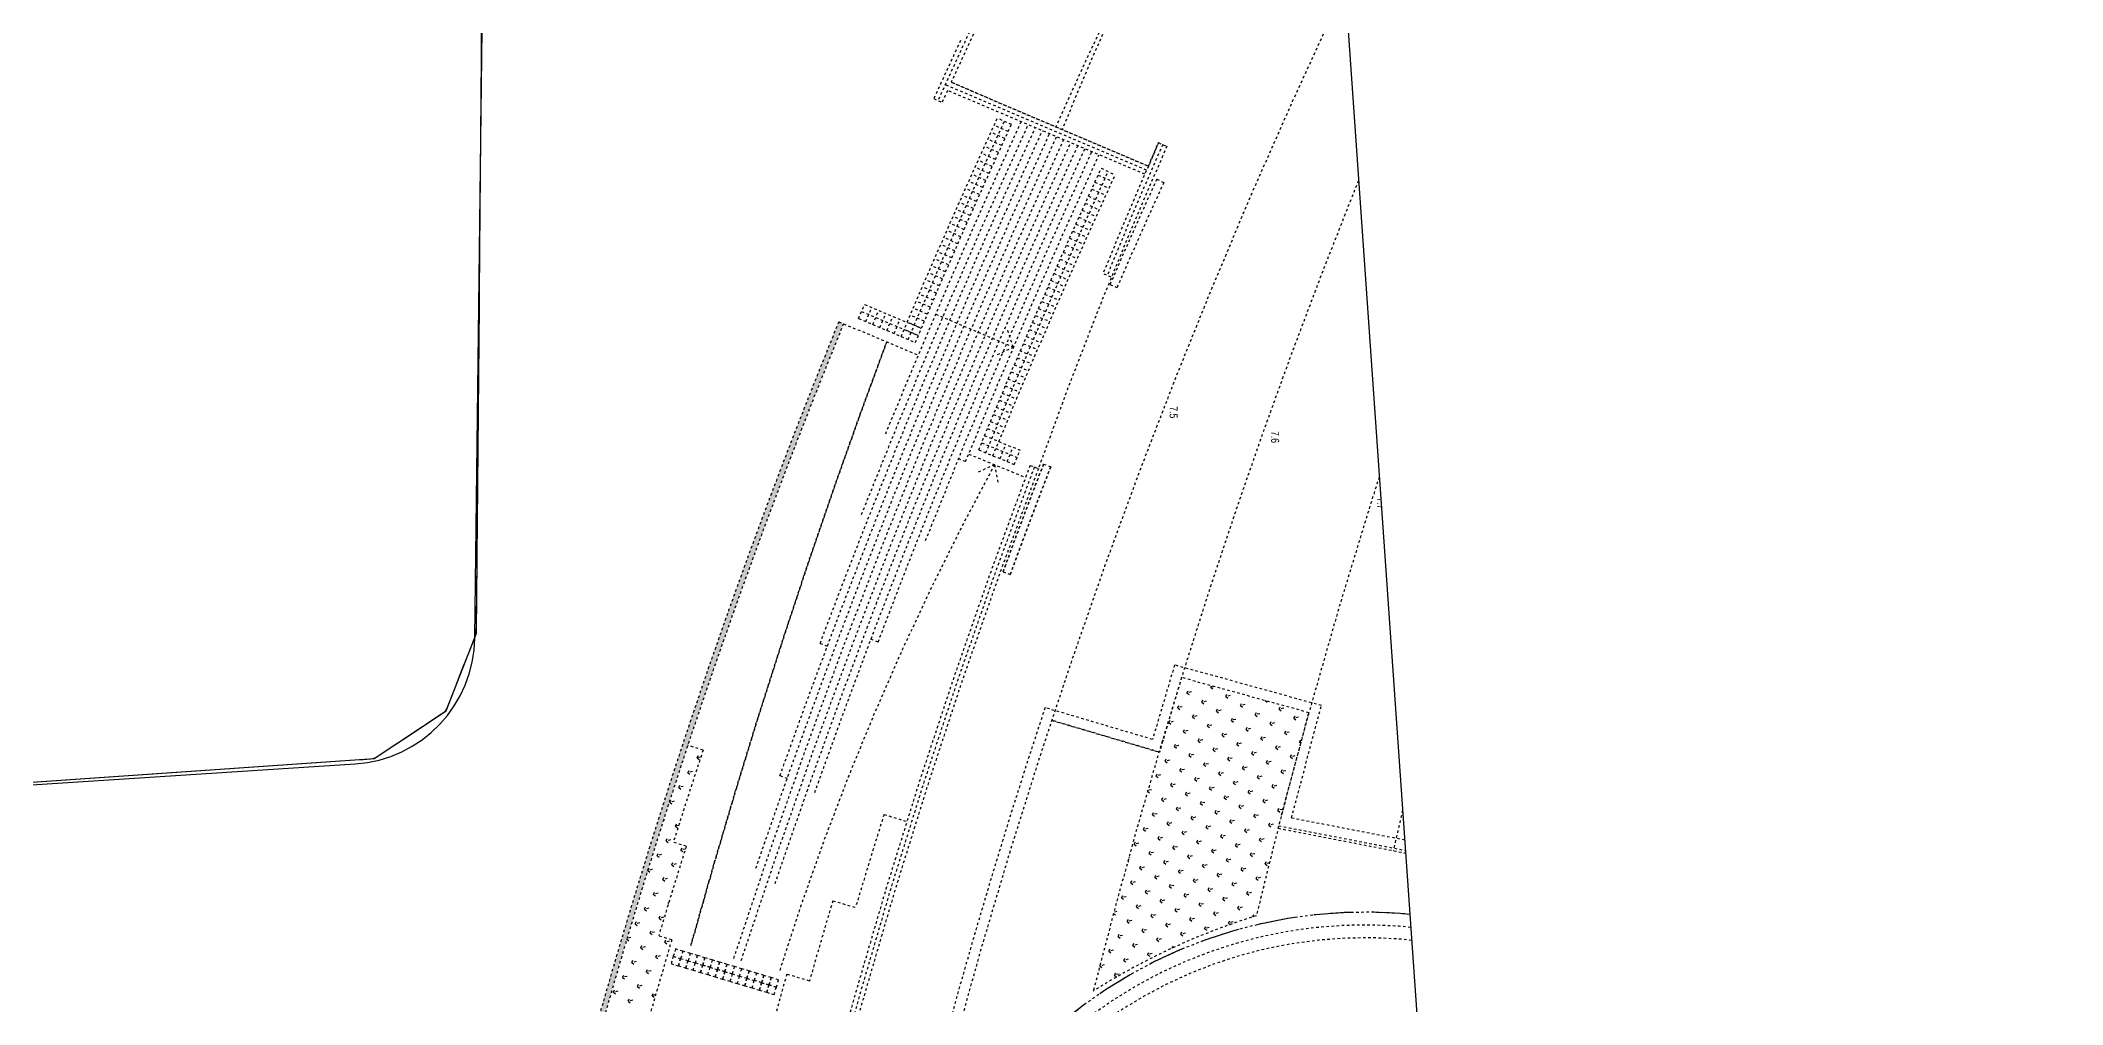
# Model space of a CAD drawing. Header units: millimetres. Extents: x 50357 to 985146, y 723188 to 1803594.
# Drawn here: x 830245.9 to 830324.9, y 818211.7 to 818249.4 of the extents above; entities that cross this region are included whole.
import ezdxf
from ezdxf.xclip import XClip

# ---------------------------------------------------------------- set-up
doc = ezdxf.new("R2010")
doc.units = ezdxf.units.MM
doc.header["$LTSCALE"] = 3
doc.header["$MEASUREMENT"] = 0
doc.linetypes.add('x-baseplan$0$DGN Style 2', pattern=[1.94727e-06, 0, -1.94727e-06])
doc.linetypes.add('x-baseplan$0$HIDDEN', pattern=[0.375, 0.25, -0.125])
doc.layers.get('Defpoints').update_dxf_attribs({"color": 32})
doc.layers.add('00_Xref', color=7, linetype='Continuous')
doc.layers.add('x-baseplan$0$AR-SITE-TXT_AR_BS_', color=1, linetype='Continuous')
doc.layers.add('x-baseplan$0$AR-ROAD_AR_BS_MI_', color=7, linetype='Continuous', true_color=0x6d6d6d)
doc.layers.add('x-baseplan$0$AR-SITEROAD_AR_BS_', color=7, linetype='Continuous', true_color=0x6d6d6d)
doc.styles.add('x-baseplan$0$Style-ENGINEERING', font='ENGINEERING.shx')

# ---------------------------------------------------------------- blocks, each defined once
blk = doc.blocks.new('x-baseplan')
at = {"layer": 'x-baseplan$0$AR-SITEROAD_AR_BS_', "linetype": 'x-baseplan$0$DGN Style 2'}
blk.add_hatch(color=253, dxfattribs=at).paths.add_polyline_path([(834902.116, 818238.348), (834901.932, 818238.425, 0.037387), (834890.05, 818201.727), (834890.245, 818201.68, -0.037385)])
at = {"layer": 'x-baseplan$0$AR-ROAD_AR_BS_MI_', "flags": 128}
blk.add_lwpolyline([(834813.071, 818216.608), (834883.041, 818221.15, 0.392146), (834887.721, 818226.08), (834889.926, 818409.78, -0.011464), (834891.545, 818456.37), (834895.424, 818523.36, 0.016127), (834896.882, 818580.3), (834896.692, 818608.52, 0.315478), (834893.711, 818612.71), (834867.741, 818621.9, 0.032201)], format="xyb", dxfattribs=at)
blk.add_lwpolyline([(834808.392, 818216.247), (834847.869, 818218.869), (834883.789, 818221.356), (834886.597, 818223.228), (834887.786, 818226.256), (834888.665, 818328.071)], dxfattribs=at)
at = {"layer": 'x-baseplan$0$AR-ROAD_AR_BS_MI_', "linetype": 'x-baseplan$0$HIDDEN', "ltscale": 2}
blk.add_lwpolyline([(834948.628, 818196.996), (834949.85, 818193.602, -0.442552), (834937.368, 818170.061, -0.036377), (834920.082, 818166.965, -0.267536), (834908.782, 818171.988, -0.278995), (834905.945, 818205.081, -0.51297), (834935.497, 818209.978, 0.040904), (834944.672, 818202.22, -0.152379)], format="xyb", close=True, dxfattribs=at)
at = {"layer": 'x-baseplan$0$AR-ROAD_AR_BS_MI_'}
blk.add_open_spline([(834888.665, 818328.071), (834888.665, 818328.071), (834888.38, 818295.02), (834888.087, 818261.082), (834887.794, 818227.143), (834887.768, 818226.21), (834887.39, 818225.246), (834886.994, 818224.237), (834886.615, 818223.274), (834886.556, 818223.201), (834885.661, 818222.604), (834884.725, 818221.98), (834883.83, 818221.383), (834883.597, 818221.343), (834873.619, 818220.652), (834860.549, 818219.749), (834847.672, 818218.854), (834832.738, 818217.866), (834820.676, 818217.062), (834808.614, 818216.262), (834808.202, 818216.253), (834798.216, 818216.563), (834787.806, 818216.885), (834777.587, 818217.202), (834777.095, 818217.207), (834775.314, 818216.982), (834773.484, 818216.75), (834771.722, 818216.527), (834771.671, 818216.57), (834771.645, 818217.373), (834771.618, 818218.224), (834771.592, 818219.026), (834771.541, 818219.077), (834771.155, 818219.095), (834770.77, 818219.102), (834770.242, 818219.14), (834766.915, 818218.612), (834763.588, 818218.125), (834759.897, 818217.561), (834759.344, 818217.483), (834757.063, 818217.045), (834755.223, 818216.701), (834753.383, 818216.352), (834752.97, 818216.312), (834747.801, 818215.981), (834742.492, 818215.641), (834737.491, 818215.32), (834737.081, 818215.324), (834727.346, 818215.757), (834717.058, 818216.215), (834707.041, 818216.661), (834706.366, 818216.703), (834702.632, 818217.245), (834698.893, 818217.768), (834694.285, 818218.463), (834693.274, 818218.558), (834689.609, 818219.485), (834686.87, 818220.14), (834684.135, 818220.815), (834684.075, 818220.779), (834683.571, 818218.816), (834683.055, 818216.803), (834682.551, 818214.841), (834682.49, 818214.793), (834674.562, 818214.657), (834653.522, 818214.345), (834632.075, 818214.063), (834618.507, 818213.88), (834618.047, 818213.825), (834618.027, 818213.647), (834618.002, 818213.422), (834617.983, 818213.244), (834617.817, 818213.191), (834613.223, 818213.048), (834605.566, 818212.815), (834598.069, 818212.566), (834593.334, 818212.437), (834591.662, 818212.338), (834586.267, 818212.362), (834582.168, 818212.427), (834578.069, 818212.459), (834577.53, 818212.45), (834575.782, 818212.323), (834573.51, 818212.164), (834571.4, 818211.994), (834569.297, 818211.947), (834567.195, 818211.894), (834565.093, 818211.823), (834563.026, 818211.871), (834561.099, 818211.904), (834559.171, 818211.941), (834558.436, 818211.972), (834556.687, 818212.086), (834554.415, 818212.242), (834552.49, 818212.355), (834550.255, 818212.614), (834548.339, 818212.823), (834546.423, 818213.039), (834546.04, 818213.101), (834544.327, 818213.474), (834542.112, 818213.97), (834540.07, 818214.394), (834537.988, 818214.984), (834536.233, 818215.466), (834534.481, 818215.955), (834534.184, 818216.056), (834531.88, 818217.03), (834529.565, 818217.988), (834526.791, 818219.191), (834526.152, 818219.404), (834524.108, 818220.67), (834522.537, 818221.602), (834520.974, 818222.551), (834520.779, 818222.699), (834518.57, 818224.615), (834516.299, 818226.586), (834514.142, 818228.457), (834514.033, 818228.577), (834512.459, 818230.826), (834510.831, 818233.151), (834509.249, 818235.41), (834509.156, 818235.58), (834507.941, 818238.422), (834506.7, 818241.322), (834505.501, 818244.127), (834505.467, 818244.262), (834505.023, 818248.141), (834504.568, 818252.11), (834504.123, 818256), (834504.123, 818256.155), (834504.547, 818258.998), (834504.99, 818261.967), (834505.424, 818264.87), (834505.472, 818265.078), (834506.065, 818266.745), (834506.737, 818268.636), (834507.383, 818270.446), (834507.715, 818271.283), (834510.808, 818278.816), (834513.922, 818286.342), (834518.059, 818296.292), (834527.719, 818319.825), (834537.437, 818343.334), (834549.605, 818372.978), (834553.978, 818383.502), (834558.355, 818394.025), (834561.147, 818400.862), (834563.364, 818406.319), (834570.454, 818423.487), (834576.15, 818437.214), (834581.853, 818450.939), (834588.294, 818466.578), (834593.902, 818480.205), (834600.857, 818497.086), (834602.215, 818500.337), (834615.375, 818532.025), (834628.728, 818564.165), (834642.079, 818596.307), (834643.969, 818600.826), (834646.951, 818607.735), (834649.987, 818614.77), (834652.672, 818620.994), (834652.773, 818621.187), (834655.258, 818624.795), (834657.826, 818628.523), (834660.348, 818632.184), (834660.457, 818632.369), (834661.199, 818634.176), (834662.013, 818636.156), (834662.8, 818638.072), (834662.826, 818638.265), (834662.722, 818638.314), (834662.612, 818638.352), (834662.485, 818638.469), (834662.384, 818638.563), (834662.265, 818638.651), (834662.23, 818638.816), (834662.166, 818638.938), (834662.169, 818639.21), (834662.236, 818639.352), (834662.282, 818639.57), (834662.607, 818640.197), (834664.306, 818643.537), (834666.001, 818646.804), (834667.621, 818649.982), (834668.743, 818652.084), (834672.427, 818657.406), (834679.254, 818662.863), (834689.317, 818666.078), (834699.261, 818666.012), (834703.972, 818665), (834706.284, 818664.244), (834706.384, 818664.213), (834720.683, 818659.508), (834735.203, 818654.754), (834749.718, 818649.989), (834750.461, 818649.77), (834764.354, 818646.01), (834778.541, 818642.17), (834792.296, 818638.447), (834793.076, 818638.264), (834813.719, 818633.833), (834837.116, 818628.811), (834860.028, 818623.892), (834862.946, 818623.255), (834864.322, 818622.869), (834865.695, 818622.47), (834867.678, 818621.931), (834869.374, 818621.313), (834878.22, 818618.199), (834886.398, 818615.294), (834893.624, 818612.736), (834893.738, 818612.666), (834894.704, 818611.309), (834895.698, 818609.913), (834896.664, 818608.556), (834896.693, 818608.409), (834896.751, 818599.577), (834896.814, 818590.171), (834896.875, 818580.871), (834896.869, 818579.936), (834896.602, 818569.404), (834896.326, 818558.873), (834896.035, 818547.201), (834895.704, 818538.637), (834895.252, 818528.309), (834894.882, 818519.481), (834894.772, 818517.107), (834894.516, 818512.753), (834894.245, 818508.4), (834893.339, 818492.105), (834892.641, 818479.555), (834891.803, 818465.259), (834891.631, 818462.137), (834891.44, 818459.015), (834891.361, 818456.639), (834890.857, 818443.354), (834890.355, 818429.221), (834889.889, 818416.087), (834889.848, 818414.409), (834889.557, 818393.819), (834889.256, 818373.229), (834889.006, 818353.471), (834889.006, 818353.471), (834888.955, 818349.443), (834888.882, 818342.729), (834888.771, 818336.016), (834888.758, 818331.576), (834888.714, 818329.823), (834888.665, 818328.071)], degree=3, knots=[0, 0, 0, 0, 0.033626, 0.067252, 0.069059, 0.069059, 0.069159, 0.071165, 0.071265, 0.071265, 0.071365, 0.073454, 0.073554, 0.073554, 0.073946, 0.093905, 0.100212, 0.100212, 0.124359, 0.12481, 0.12481, 0.125198, 0.145138, 0.146001, 0.146001, 0.14614, 0.149655, 0.149755, 0.149755, 0.149855, 0.151388, 0.151488, 0.151488, 0.151588, 0.152273, 0.152273, 0.152659, 0.159122, 0.159122, 0.160257, 0.160257, 0.163847, 0.164067, 0.164067, 0.164693, 0.174606, 0.174891, 0.174891, 0.175442, 0.194717, 0.195845, 0.195845, 0.196093, 0.203524, 0.203524, 0.20558, 0.20558, 0.211212, 0.211312, 0.211312, 0.211412, 0.215437, 0.215537, 0.215537, 0.215637, 0.23167, 0.258354, 0.25928, 0.25928, 0.25938, 0.259643, 0.259743, 0.259743, 0.260069, 0.269095, 0.27533, 0.27533, 0.278736, 0.278736, 0.286307, 0.287076, 0.287076, 0.287405, 0.290642, 0.291712, 0.291712, 0.294921, 0.295991, 0.295991, 0.299128, 0.299913, 0.299913, 0.300626, 0.303478, 0.304548, 0.304548, 0.308056, 0.30847, 0.30847, 0.308847, 0.312039, 0.313089, 0.313089, 0.316441, 0.316791, 0.316791, 0.31708, 0.321883, 0.321883, 0.32324, 0.32324, 0.32677, 0.326959, 0.326959, 0.32727, 0.332908, 0.333079, 0.333079, 0.333241, 0.338666, 0.338853, 0.338853, 0.339061, 0.345144, 0.34527, 0.34527, 0.345429, 0.353216, 0.353397, 0.353397, 0.353533, 0.359245, 0.359506, 0.359506, 0.359681, 0.363106, 0.36359, 0.36359, 0.364938, 0.380162, 0.380162, 0.386865, 0.431922, 0.431922, 0.452068, 0.455112, 0.455112, 0.467096, 0.467096, 0.492906, 0.497337, 0.497337, 0.527321, 0.527321, 0.534488, 0.534488, 0.597137, 0.605306, 0.605306, 0.607105, 0.620617, 0.620897, 0.620897, 0.621063, 0.629811, 0.630109, 0.630109, 0.63025, 0.634084, 0.634464, 0.634464, 0.634564, 0.634698, 0.634698, 0.634914, 0.634986, 0.634986, 0.63525, 0.63525, 0.635553, 0.635553, 0.635699, 0.63699, 0.643184, 0.643184, 0.644248, 0.64803, 0.656298, 0.663294, 0.669382, 0.674106, 0.674106, 0.67432, 0.67432, 0.704737, 0.705406, 0.705406, 0.706314, 0.734691, 0.735311, 0.735311, 0.736322, 0.778271, 0.784004, 0.784004, 0.784347, 0.786914, 0.786914, 0.788526, 0.790585, 0.805999, 0.806183, 0.806183, 0.806283, 0.809571, 0.809671, 0.809671, 0.80989, 0.827641, 0.828812, 0.828812, 0.829545, 0.850248, 0.850248, 0.853304, 0.867687, 0.871282, 0.871282, 0.872523, 0.880156, 0.880156, 0.905731, 0.905731, 0.909295, 0.912095, 0.912095, 0.914131, 0.939148, 0.940871, 0.940871, 0.942563, 0.982771, 0.982771, 0.982771, 0.982771, 0.990968, 0.996432, 0.996432, 1, 1, 1, 1], dxfattribs=at)
at = {"layer": 'x-baseplan$0$AR-SITEROAD_AR_BS_', "color": 253, "linetype": 'x-baseplan$0$DGN Style 2'}
for p, q in [((834905.645, 818247.143), (834905.964, 818246.999)), ((834913.949, 818244.347), (834906.085, 818247.689)), ((834913.881, 818244.186), (834906.174, 818247.461)), ((834906.319, 818247.78), (834914.02, 818244.507)), ((834914.02, 818244.507), (834906.319, 818247.78)), ((834908.67, 818246.126), (834908.125, 818246.376)), ((834908.296, 818245.307), (834907.75, 818245.556)), ((834908.421, 818245.58), (834907.875, 818245.83)), ((834908.545, 818245.853), (834908, 818246.103)), ((834908.048, 818244.761), (834907.501, 818245.009)), ((834908.172, 818245.034), (834907.626, 818245.282)), ((834914.422, 818245.423), (834914.742, 818245.281)), ((834914.422, 818245.423), (834914.742, 818245.281)), ((834907.678, 818243.941), (834907.13, 818244.187)), ((834907.801, 818244.214), (834907.254, 818244.461)), ((834907.924, 818244.488), (834907.377, 818244.735)), ((834912.056, 818244.152), (834912.608, 818243.916)), ((834912.181, 818244.425), (834912.721, 818244.162)), ((834914.351, 818243.993), (834914.623, 818243.868)), ((834907.31, 818243.119), (834906.762, 818243.364)), ((834907.432, 818243.393), (834906.884, 818243.638)), ((834907.555, 818243.667), (834907.007, 818243.913)), ((834911.683, 818243.333), (834912.224, 818243.073)), ((834911.807, 818243.606), (834912.358, 818243.37)), ((834911.931, 818243.879), (834912.483, 818243.643)), ((834906.944, 818242.297), (834906.396, 818242.54)), ((834907.066, 818242.571), (834906.517, 818242.815)), ((834907.188, 818242.845), (834906.639, 818243.089)), ((834911.312, 818242.513), (834911.853, 818242.253)), ((834911.435, 818242.786), (834911.976, 818242.527)), ((834911.559, 818243.06), (834912.1, 818242.8)), ((834906.581, 818241.473), (834906.032, 818241.714)), ((834906.702, 818241.748), (834906.153, 818241.99)), ((834906.823, 818242.022), (834906.274, 818242.265)), ((834910.943, 818241.691), (834911.496, 818241.458)), ((834911.066, 818241.965), (834911.619, 818241.732)), ((834911.189, 818242.239), (834911.742, 818242.006)), ((834906.221, 818240.649), (834905.671, 818240.888)), ((834906.341, 818240.924), (834905.791, 818241.164)), ((834906.461, 818241.199), (834905.911, 818241.439)), ((834910.577, 818240.869), (834911.121, 818240.615)), ((834910.699, 818241.143), (834911.243, 818240.889)), ((834910.821, 818241.417), (834911.374, 818241.184)), ((834905.863, 818239.823), (834905.312, 818240.061)), ((834905.982, 818240.098), (834905.431, 818240.337)), ((834906.101, 818240.374), (834905.551, 818240.613)), ((834910.214, 818240.045), (834910.757, 818239.791)), ((834910.335, 818240.32), (834910.878, 818240.066)), ((834910.456, 818240.595), (834910.999, 818240.34)), ((834912.574, 818240.165), (834912.249, 818240.297)), ((834905.625, 818239.272), (834905.074, 818239.509)), ((834905.744, 818239.547), (834905.193, 818239.785)), ((834909.973, 818239.496), (834910.528, 818239.268)), ((834910.093, 818239.771), (834910.648, 818239.543)), ((834912.522, 818239.881), (834912.797, 818239.762)), ((834902.708, 818238.546), (834904.921, 818237.618)), ((834902.824, 818238.823), (834905.038, 818237.894)), ((834902.942, 818239.099), (834905.155, 818238.17)), ((834905.271, 818238.444), (834904.719, 818238.68)), ((834905.389, 818238.72), (834904.837, 818238.956)), ((834905.507, 818238.996), (834904.956, 818239.232)), ((834905.717, 818238.725), (834908.751, 818237.427)), ((834909.613, 818238.67), (834910.169, 818238.443)), ((834909.733, 818238.946), (834910.288, 818238.718)), ((834909.853, 818239.221), (834910.408, 818238.993)), ((834901.932, 818238.425), (834905.037, 818237.123)), ((834905.037, 818237.892), (834904.484, 818238.126)), ((834905.154, 818238.168), (834904.602, 818238.403)), ((834908.751, 818237.427), (834908.517, 818238.125)), ((834909.257, 818237.844), (834909.812, 818237.616)), ((834909.375, 818238.12), (834909.93, 818237.892)), ((834909.494, 818238.395), (834910.049, 818238.167)), ((834908.751, 818237.427), (834908.085, 818237.114)), ((834908.902, 818237.017), (834909.457, 818236.789)), ((834908.99, 818237.305), (834909.575, 818237.065)), ((834909.138, 818237.568), (834909.693, 818237.341)), ((834908.535, 818236.195), (834909.106, 818235.961)), ((834908.667, 818236.464), (834909.223, 818236.237)), ((834908.785, 818236.741), (834909.34, 818236.513)), ((834908.201, 818235.359), (834908.756, 818235.131)), ((834908.307, 818235.639), (834908.873, 818235.408)), ((834908.421, 818235.917), (834908.989, 818235.684)), ((834907.854, 818234.528), (834908.41, 818234.301)), ((834907.97, 818234.805), (834908.525, 818234.577)), ((834908.08, 818235.084), (834908.64, 818234.854)), ((834907.625, 818233.974), (834909.013, 818233.405)), ((834907.738, 818234.251), (834908.295, 818234.023)), ((834906.883, 818232.959), (834906.606, 818233.073)), ((834907.004, 818233.255), (834909.223, 818232.346)), ((834907.396, 818233.419), (834908.784, 818232.85)), ((834907.51, 818233.696), (834908.898, 818233.128)), ((834908.015, 818232.841), (834907.332, 818232.528)), ((834908.015, 818232.841), (834908.155, 818232.102)), ((834909.4, 818232.814), (834909.727, 818232.689)), ((834909.93, 818232.867), (834910.21, 818232.758)), ((834908.347, 818228.655), (834908.629, 818228.552)), ((834901.202, 818225.86), (834901.483, 818225.754)), ((834903.466, 818225.913), (834903.186, 818226.019)), ((834915.044, 818225.015), (834914.183, 818222.106)), ((834915.316, 818224.525), (834914.453, 818221.609)), ((834920.778, 818223.431), (834915.044, 818225.015)), ((834920.29, 818223.151), (834915.316, 818224.525)), ((834920.29, 818223.151), (834915.316, 818224.525)), ((834915.172, 818223.343), (834915.254, 818223.517)), ((834915.529, 818223.92), (834915.611, 818224.094)), ((834915.704, 818223.962), (834915.529, 818223.92)), ((834915.529, 818223.92), (834915.68, 818223.802)), ((834916.106, 818223.563), (834916.189, 818223.737)), ((834916.281, 818223.605), (834916.106, 818223.563)), ((834916.106, 818223.563), (834916.257, 818223.445)), ((834916.463, 818224.141), (834916.492, 818224.2)), ((834916.595, 818224.172), (834916.463, 818224.141)), ((834916.463, 818224.141), (834916.614, 818224.022)), ((834917.041, 818223.784), (834917.123, 818223.957)), ((834917.216, 818223.825), (834917.041, 818223.784)), ((834917.041, 818223.784), (834917.192, 818223.665)), ((834917.618, 818223.426), (834917.7, 818223.6)), ((834917.793, 818223.468), (834917.618, 818223.426)), ((834918.583, 818223.623), (834918.703, 818223.528)), ((834919.13, 818223.29), (834919.206, 818223.45)), ((834914.183, 818222.106), (834909.984, 818223.348)), ((834914.453, 818221.609), (834910.243, 818222.855)), ((834910.243, 818222.855), (834914.435, 818221.614)), ((834914.815, 818222.766), (834914.897, 818222.939)), ((834914.99, 818222.807), (834914.815, 818222.766)), ((834914.815, 818222.766), (834914.966, 818222.647)), ((834915.347, 818223.384), (834915.172, 818223.343)), ((834915.172, 818223.343), (834915.323, 818223.225)), ((834915.749, 818222.986), (834915.831, 818223.16)), ((834915.924, 818223.027), (834915.749, 818222.986)), ((834915.749, 818222.986), (834915.9, 818222.868)), ((834916.326, 818222.629), (834916.409, 818222.802)), ((834916.502, 818222.67), (834916.326, 818222.629)), ((834916.683, 818223.206), (834916.766, 818223.38)), ((834916.859, 818223.248), (834916.683, 818223.206)), ((834916.683, 818223.206), (834916.835, 818223.088)), ((834917.261, 818222.849), (834917.343, 818223.023)), ((834917.436, 818222.89), (834917.261, 818222.849)), ((834917.261, 818222.849), (834917.412, 818222.731)), ((834917.618, 818223.426), (834917.769, 818223.308)), ((834917.838, 818222.492), (834917.92, 818222.666)), ((834918.195, 818223.069), (834918.278, 818223.243)), ((834918.37, 818223.111), (834918.195, 818223.069)), ((834918.195, 818223.069), (834918.346, 818222.951)), ((834918.772, 818222.712), (834918.855, 818222.886)), ((834918.948, 818222.754), (834918.772, 818222.712)), ((834918.772, 818222.712), (834918.924, 818222.594)), ((834919.305, 818223.331), (834919.13, 818223.29)), ((834919.13, 818223.29), (834919.281, 818223.171)), ((834919.223, 818219.148), (834920.29, 818223.151)), ((834919.61, 818219.045), (834920.778, 818223.431)), ((834919.707, 818222.932), (834919.789, 818223.106)), ((834919.882, 818222.974), (834919.707, 818222.932)), ((834919.707, 818222.932), (834919.858, 818222.814)), ((834896.632, 818221.685), (834896.034, 818221.883)), ((834896.632, 818221.685), (834896.034, 818221.883)), ((834914.578, 818222.095), (834914.609, 818222.07)), ((834914.633, 818222.23), (834914.617, 818222.226)), ((834915.035, 818221.831), (834915.117, 818222.005)), ((834915.21, 818221.873), (834915.035, 818221.831)), ((834915.392, 818222.409), (834915.474, 818222.582)), ((834915.567, 818222.45), (834915.392, 818222.409)), ((834915.392, 818222.409), (834915.543, 818222.29)), ((834915.969, 818222.052), (834916.052, 818222.225)), ((834916.144, 818222.093), (834915.969, 818222.052)), ((834915.969, 818222.052), (834916.12, 818221.933)), ((834916.326, 818222.629), (834916.478, 818222.51)), ((834916.547, 818221.695), (834916.629, 818221.868)), ((834916.904, 818222.272), (834916.986, 818222.445)), ((834917.079, 818222.313), (834916.904, 818222.272)), ((834916.904, 818222.272), (834917.055, 818222.153)), ((834917.481, 818221.915), (834917.563, 818222.088)), ((834917.656, 818221.956), (834917.481, 818221.915)), ((834917.481, 818221.915), (834917.632, 818221.796)), ((834918.013, 818222.533), (834917.838, 818222.492)), ((834917.838, 818222.492), (834917.989, 818222.374)), ((834918.415, 818222.135), (834918.498, 818222.308)), ((834918.591, 818222.176), (834918.415, 818222.135)), ((834918.415, 818222.135), (834918.567, 818222.016)), ((834918.993, 818221.778), (834919.075, 818221.951)), ((834919.35, 818222.355), (834919.432, 818222.529)), ((834919.525, 818222.396), (834919.35, 818222.355)), ((834919.35, 818222.355), (834919.501, 818222.237)), ((834919.927, 818221.998), (834920.009, 818222.172)), ((834919.977, 818222.01), (834919.927, 818221.998)), ((834919.927, 818221.998), (834919.965, 818221.968)), ((834895.954, 818221.64), (834895.974, 818221.624)), ((834896.4, 818221.385), (834896.483, 818221.559)), ((834896.544, 818221.419), (834896.4, 818221.385)), ((834896.4, 818221.385), (834896.506, 818221.303)), ((834914.678, 818221.254), (834914.76, 818221.428)), ((834914.853, 818221.295), (834914.678, 818221.254)), ((834914.678, 818221.254), (834914.829, 818221.136)), ((834915.035, 818221.831), (834915.186, 818221.713)), ((834915.612, 818221.474), (834915.695, 818221.648)), ((834915.787, 818221.516), (834915.612, 818221.474)), ((834915.612, 818221.474), (834915.763, 818221.356)), ((834916.189, 818221.117), (834916.272, 818221.291)), ((834916.365, 818221.159), (834916.189, 818221.117)), ((834916.189, 818221.117), (834916.341, 818220.999)), ((834916.722, 818221.736), (834916.547, 818221.695)), ((834916.547, 818221.695), (834916.698, 818221.576)), ((834917.124, 818221.337), (834917.206, 818221.511)), ((834917.299, 818221.379), (834917.124, 818221.337)), ((834917.124, 818221.337), (834917.275, 818221.219)), ((834917.701, 818220.98), (834917.784, 818221.154)), ((834918.058, 818221.558), (834918.141, 818221.731)), ((834918.233, 818221.599), (834918.058, 818221.558)), ((834918.058, 818221.558), (834918.209, 818221.439)), ((834918.636, 818221.201), (834918.718, 818221.374)), ((834918.811, 818221.242), (834918.636, 818221.201)), ((834918.636, 818221.201), (834918.787, 818221.082)), ((834919.168, 818221.819), (834918.993, 818221.778)), ((834918.993, 818221.778), (834919.144, 818221.659)), ((834919.57, 818221.421), (834919.652, 818221.594)), ((834919.745, 818221.462), (834919.57, 818221.421)), ((834919.57, 818221.421), (834919.721, 818221.302)), ((834895.686, 818220.231), (834895.769, 818220.404)), ((834896.043, 818220.808), (834896.126, 818220.981)), ((834896.218, 818220.849), (834896.043, 818220.808)), ((834896.043, 818220.808), (834896.194, 818220.689)), ((834899.635, 818220.691), (834899.918, 818220.59)), ((834914.321, 818220.677), (834914.403, 818220.85)), ((834914.496, 818220.718), (834914.321, 818220.677)), ((834914.321, 818220.677), (834914.472, 818220.558)), ((834914.898, 818220.32), (834914.98, 818220.493)), ((834915.073, 818220.361), (834914.898, 818220.32)), ((834914.898, 818220.32), (834915.049, 818220.201)), ((834915.255, 818220.897), (834915.337, 818221.071)), ((834915.43, 818220.938), (834915.255, 818220.897)), ((834915.255, 818220.897), (834915.406, 818220.779)), ((834915.832, 818220.54), (834915.915, 818220.713)), ((834916.008, 818220.581), (834915.832, 818220.54)), ((834915.832, 818220.54), (834915.984, 818220.421)), ((834916.41, 818220.183), (834916.492, 818220.356)), ((834916.767, 818220.76), (834916.849, 818220.934)), ((834916.942, 818220.801), (834916.767, 818220.76)), ((834916.767, 818220.76), (834916.918, 818220.642)), ((834917.344, 818220.403), (834917.426, 818220.577)), ((834917.519, 818220.444), (834917.344, 818220.403)), ((834917.344, 818220.403), (834917.495, 818220.285)), ((834917.876, 818221.022), (834917.701, 818220.98)), ((834917.701, 818220.98), (834917.852, 818220.862)), ((834918.278, 818220.623), (834918.361, 818220.797)), ((834918.454, 818220.665), (834918.278, 818220.623)), ((834918.278, 818220.623), (834918.43, 818220.505)), ((834918.856, 818220.266), (834918.938, 818220.44)), ((834919.031, 818220.307), (834918.856, 818220.266)), ((834919.213, 818220.843), (834919.295, 818221.017)), ((834919.388, 818220.885), (834919.213, 818220.843)), ((834919.213, 818220.843), (834919.364, 818220.725)), ((834895.329, 818219.653), (834895.411, 818219.827)), ((834895.504, 818219.695), (834895.329, 818219.653)), ((834895.329, 818219.653), (834895.48, 818219.535)), ((834895.861, 818220.272), (834895.686, 818220.231)), ((834895.686, 818220.231), (834895.837, 818220.112)), ((834913.987, 818220.081), (834914.115, 818219.981)), ((834914.139, 818220.141), (834913.994, 818220.107)), ((834914.036, 818220.252), (834914.046, 818220.273)), ((834914.541, 818219.742), (834914.623, 818219.916)), ((834914.716, 818219.784), (834914.541, 818219.742)), ((834914.541, 818219.742), (834914.692, 818219.624)), ((834915.118, 818219.385), (834915.201, 818219.559)), ((834915.475, 818219.963), (834915.558, 818220.136)), ((834915.65, 818220.004), (834915.475, 818219.963)), ((834915.475, 818219.963), (834915.626, 818219.844)), ((834916.053, 818219.606), (834916.135, 818219.779)), ((834916.228, 818219.647), (834916.053, 818219.606)), ((834916.053, 818219.606), (834916.204, 818219.487)), ((834916.585, 818220.224), (834916.41, 818220.183)), ((834916.41, 818220.183), (834916.561, 818220.064)), ((834916.987, 818219.826), (834917.069, 818219.999)), ((834917.162, 818219.867), (834916.987, 818219.826)), ((834916.987, 818219.826), (834917.138, 818219.707)), ((834917.564, 818219.469), (834917.647, 818219.642)), ((834917.739, 818219.51), (834917.564, 818219.469)), ((834917.921, 818220.046), (834918.004, 818220.219)), ((834918.097, 818220.087), (834917.921, 818220.046)), ((834917.921, 818220.046), (834918.073, 818219.927)), ((834918.499, 818219.689), (834918.581, 818219.862)), ((834918.674, 818219.73), (834918.499, 818219.689)), ((834918.499, 818219.689), (834918.65, 818219.57)), ((834918.856, 818220.266), (834919.007, 818220.148)), ((834919.076, 818219.332), (834919.158, 818219.505)), ((834895.092, 818218.982), (834895.123, 818218.957)), ((834895.147, 818219.117), (834895.135, 818219.114)), ((834895.549, 818218.719), (834895.632, 818218.892)), ((834895.679, 818218.75), (834895.549, 818218.719)), ((834895.549, 818218.719), (834895.646, 818218.643)), ((834903.698, 818219.178), (834904.583, 818218.9)), ((834913.827, 818218.588), (834913.909, 818218.761)), ((834914.184, 818219.165), (834914.266, 818219.339)), ((834914.359, 818219.206), (834914.184, 818219.165)), ((834914.184, 818219.165), (834914.335, 818219.047)), ((834914.761, 818218.808), (834914.843, 818218.982)), ((834914.936, 818218.849), (834914.761, 818218.808)), ((834914.761, 818218.808), (834914.912, 818218.69)), ((834915.293, 818219.427), (834915.118, 818219.385)), ((834915.118, 818219.385), (834915.269, 818219.267)), ((834915.695, 818219.028), (834915.778, 818219.202)), ((834915.871, 818219.07), (834915.695, 818219.028)), ((834915.695, 818219.028), (834915.847, 818218.91)), ((834916.273, 818218.671), (834916.355, 818218.845)), ((834916.448, 818218.712), (834916.273, 818218.671)), ((834916.63, 818219.248), (834916.712, 818219.422)), ((834916.805, 818219.29), (834916.63, 818219.248)), ((834916.63, 818219.248), (834916.781, 818219.13)), ((834917.207, 818218.891), (834917.29, 818219.065)), ((834917.382, 818218.933), (834917.207, 818218.891)), ((834917.207, 818218.891), (834917.358, 818218.773)), ((834917.564, 818219.469), (834917.715, 818219.35)), ((834918.142, 818219.112), (834918.224, 818219.285)), ((834918.317, 818219.153), (834918.142, 818219.112)), ((834918.142, 818219.112), (834918.293, 818218.993)), ((834918.719, 818218.754), (834918.801, 818218.928)), ((834918.894, 818218.796), (834918.719, 818218.754)), ((834918.719, 818218.754), (834918.87, 818218.636)), ((834919.251, 818219.373), (834919.076, 818219.332)), ((834919.076, 818219.332), (834919.227, 818219.213)), ((834919.113, 818218.734), (834928.259, 818216.956)), ((834919.61, 818219.045), (834927.943, 818217.425)), ((834895.192, 818218.142), (834895.275, 818218.315)), ((834895.367, 818218.183), (834895.192, 818218.142)), ((834895.192, 818218.142), (834895.343, 818218.023)), ((834895.976, 818217.93), (834895.471, 818218.09)), ((834895.976, 818217.93), (834895.471, 818218.09)), ((834895.769, 818217.784), (834895.852, 818217.958)), ((834913.47, 818218.011), (834913.552, 818218.184)), ((834913.645, 818218.052), (834913.47, 818218.011)), ((834913.47, 818218.011), (834913.621, 818217.892)), ((834914.002, 818218.629), (834913.827, 818218.588)), ((834913.827, 818218.588), (834913.978, 818218.469)), ((834914.404, 818218.231), (834914.486, 818218.404)), ((834914.579, 818218.272), (834914.404, 818218.231)), ((834914.404, 818218.231), (834914.555, 818218.112)), ((834914.981, 818217.874), (834915.064, 818218.047)), ((834915.338, 818218.451), (834915.421, 818218.624)), ((834915.514, 818218.492), (834915.338, 818218.451)), ((834915.338, 818218.451), (834915.49, 818218.332)), ((834915.916, 818218.094), (834915.998, 818218.267)), ((834916.091, 818218.135), (834915.916, 818218.094)), ((834915.916, 818218.094), (834916.067, 818217.975)), ((834916.273, 818218.671), (834916.424, 818218.553)), ((834916.85, 818218.314), (834916.932, 818218.488)), ((834917.025, 818218.355), (834916.85, 818218.314)), ((834916.85, 818218.314), (834917.001, 818218.196)), ((834917.427, 818217.957), (834917.51, 818218.13)), ((834917.603, 818217.998), (834917.427, 818217.957)), ((834917.427, 818217.957), (834917.579, 818217.838)), ((834917.784, 818218.534), (834917.867, 818218.708)), ((834917.96, 818218.576), (834917.784, 818218.534)), ((834917.784, 818218.534), (834917.936, 818218.416)), ((834918.362, 818218.177), (834918.444, 818218.351)), ((834918.537, 818218.218), (834918.362, 818218.177)), ((834918.362, 818218.177), (834918.513, 818218.059)), ((834919.094, 818218.635), (834928.24, 818216.858)), ((834894.478, 818216.987), (834894.56, 818217.16)), ((834894.835, 818217.564), (834894.917, 818217.738)), ((834895.01, 818217.606), (834894.835, 818217.564)), ((834894.835, 818217.564), (834894.986, 818217.446)), ((834895.412, 818217.207), (834895.495, 818217.381)), ((834895.588, 818217.248), (834895.412, 818217.207)), ((834895.412, 818217.207), (834895.564, 818217.089)), ((834895.943, 818217.825), (834895.769, 818217.784)), ((834895.769, 818217.784), (834895.898, 818217.684)), ((834913.215, 818217.353), (834913.264, 818217.315)), ((834913.288, 818217.475), (834913.246, 818217.465)), ((834913.69, 818217.076), (834913.772, 818217.25)), ((834914.047, 818217.653), (834914.129, 818217.827)), ((834914.222, 818217.695), (834914.047, 818217.653)), ((834914.047, 818217.653), (834914.198, 818217.535)), ((834914.624, 818217.296), (834914.707, 818217.47)), ((834914.799, 818217.338), (834914.624, 818217.296)), ((834914.624, 818217.296), (834914.775, 818217.178)), ((834915.156, 818217.915), (834914.981, 818217.874)), ((834914.981, 818217.874), (834915.132, 818217.755)), ((834915.559, 818217.517), (834915.641, 818217.69)), ((834915.734, 818217.558), (834915.559, 818217.517)), ((834915.559, 818217.517), (834915.71, 818217.398)), ((834916.136, 818217.159), (834916.218, 818217.333)), ((834916.311, 818217.201), (834916.136, 818217.159)), ((834916.136, 818217.159), (834916.287, 818217.041)), ((834916.493, 818217.737), (834916.575, 818217.91)), ((834916.668, 818217.778), (834916.493, 818217.737)), ((834916.493, 818217.737), (834916.644, 818217.618)), ((834917.07, 818217.38), (834917.153, 818217.553)), ((834917.245, 818217.421), (834917.07, 818217.38)), ((834917.07, 818217.38), (834917.221, 818217.261)), ((834917.648, 818217.023), (834917.73, 818217.196)), ((834918.005, 818217.6), (834918.087, 818217.773)), ((834918.18, 818217.641), (834918.005, 818217.6)), ((834918.005, 818217.6), (834918.156, 818217.481)), ((834918.582, 818217.243), (834918.664, 818217.416)), ((834918.745, 818217.281), (834918.582, 818217.243)), ((834918.582, 818217.243), (834918.71, 818217.142)), ((834894.653, 818217.028), (834894.478, 818216.987)), ((834894.478, 818216.987), (834894.629, 818216.868)), ((834895.055, 818216.63), (834895.138, 818216.803)), ((834895.23, 818216.671), (834895.055, 818216.63)), ((834895.055, 818216.63), (834895.206, 818216.511)), ((834913.333, 818216.499), (834913.415, 818216.672)), ((834913.508, 818216.54), (834913.333, 818216.499)), ((834913.333, 818216.499), (834913.484, 818216.38)), ((834913.865, 818217.117), (834913.69, 818217.076)), ((834913.69, 818217.076), (834913.841, 818216.958)), ((834914.267, 818216.719), (834914.349, 818216.893)), ((834914.442, 818216.76), (834914.267, 818216.719)), ((834914.267, 818216.719), (834914.418, 818216.601)), ((834914.844, 818216.362), (834914.927, 818216.535)), ((834915.02, 818216.403), (834914.844, 818216.362)), ((834914.844, 818216.362), (834914.996, 818216.243)), ((834915.201, 818216.939), (834915.284, 818217.113)), ((834915.377, 818216.981), (834915.201, 818216.939)), ((834915.201, 818216.939), (834915.353, 818216.821)), ((834915.779, 818216.582), (834915.861, 818216.756)), ((834915.954, 818216.623), (834915.779, 818216.582)), ((834915.779, 818216.582), (834915.93, 818216.464)), ((834916.356, 818216.225), (834916.438, 818216.399)), ((834916.713, 818216.802), (834916.796, 818216.976)), ((834916.888, 818216.844), (834916.713, 818216.802)), ((834916.713, 818216.802), (834916.864, 818216.684)), ((834917.29, 818216.445), (834917.373, 818216.619)), ((834917.466, 818216.487), (834917.29, 818216.445)), ((834917.29, 818216.445), (834917.442, 818216.327)), ((834917.823, 818217.064), (834917.648, 818217.023)), ((834917.648, 818217.023), (834917.799, 818216.904)), ((834918.225, 818216.665), (834918.307, 818216.839)), ((834918.4, 818216.707), (834918.225, 818216.665)), ((834918.225, 818216.665), (834918.376, 818216.547)), ((834894.256, 818216.303), (834894.272, 818216.291)), ((834894.341, 818215.475), (834894.423, 818215.649)), ((834894.698, 818216.053), (834894.781, 818216.226)), ((834894.873, 818216.094), (834894.698, 818216.053)), ((834894.698, 818216.053), (834894.849, 818215.934)), ((834895.275, 818215.695), (834895.297, 818215.74)), ((834895.284, 818215.697), (834895.275, 818215.695)), ((834895.275, 818215.695), (834895.282, 818215.691)), ((834901.697, 818215.804), (834902.587, 818215.54)), ((834912.976, 818215.922), (834913.058, 818216.095)), ((834913.151, 818215.963), (834912.976, 818215.922)), ((834912.976, 818215.922), (834913.127, 818215.803)), ((834913.553, 818215.564), (834913.635, 818215.738)), ((834913.728, 818215.606), (834913.553, 818215.564)), ((834913.553, 818215.564), (834913.704, 818215.446)), ((834913.91, 818216.142), (834913.992, 818216.315)), ((834914.085, 818216.183), (834913.91, 818216.142)), ((834913.91, 818216.142), (834914.061, 818216.023)), ((834914.487, 818215.785), (834914.57, 818215.958)), ((834914.662, 818215.826), (834914.487, 818215.785)), ((834914.487, 818215.785), (834914.638, 818215.666)), ((834915.065, 818215.428), (834915.147, 818215.601)), ((834915.422, 818216.005), (834915.504, 818216.178)), ((834915.597, 818216.046), (834915.422, 818216.005)), ((834915.422, 818216.005), (834915.573, 818215.886)), ((834915.999, 818215.648), (834916.081, 818215.821)), ((834916.174, 818215.689), (834915.999, 818215.648)), ((834915.999, 818215.648), (834916.15, 818215.529)), ((834916.531, 818216.266), (834916.356, 818216.225)), ((834916.356, 818216.225), (834916.507, 818216.107)), ((834916.933, 818215.868), (834917.016, 818216.041)), ((834917.109, 818215.909), (834916.933, 818215.868)), ((834916.933, 818215.868), (834917.085, 818215.749)), ((834917.511, 818215.511), (834917.593, 818215.684)), ((834917.686, 818215.552), (834917.511, 818215.511)), ((834917.868, 818216.088), (834917.95, 818216.262)), ((834918.043, 818216.129), (834917.868, 818216.088)), ((834917.868, 818216.088), (834918.019, 818215.97)), ((834893.984, 818214.898), (834894.066, 818215.071)), ((834894.159, 818214.939), (834893.984, 818214.898)), ((834893.984, 818214.898), (834894.135, 818214.779)), ((834894.516, 818215.517), (834894.341, 818215.475)), ((834894.341, 818215.475), (834894.492, 818215.357)), ((834894.918, 818215.118), (834895.001, 818215.292)), ((834895.094, 818215.159), (834894.918, 818215.118)), ((834894.918, 818215.118), (834895.07, 818215)), ((834912.66, 818215.311), (834912.77, 818215.226)), ((834912.794, 818215.385), (834912.673, 818215.357)), ((834913.196, 818214.987), (834913.278, 818215.161)), ((834913.371, 818215.028), (834913.196, 818214.987)), ((834913.196, 818214.987), (834913.347, 818214.869)), ((834913.773, 818214.63), (834913.855, 818214.804)), ((834914.13, 818215.207), (834914.213, 818215.381)), ((834914.305, 818215.249), (834914.13, 818215.207)), ((834914.13, 818215.207), (834914.281, 818215.089)), ((834914.707, 818214.85), (834914.79, 818215.024)), ((834914.883, 818214.892), (834914.707, 818214.85)), ((834914.707, 818214.85), (834914.859, 818214.732)), ((834915.24, 818215.469), (834915.065, 818215.428)), ((834915.065, 818215.428), (834915.216, 818215.309)), ((834915.642, 818215.07), (834915.724, 818215.244)), ((834915.817, 818215.112), (834915.642, 818215.07)), ((834915.642, 818215.07), (834915.793, 818214.952)), ((834916.219, 818214.713), (834916.302, 818214.887)), ((834916.576, 818215.291), (834916.659, 818215.464)), ((834916.751, 818215.332), (834916.576, 818215.291)), ((834916.576, 818215.291), (834916.727, 818215.172)), ((834917.154, 818214.934), (834917.236, 818215.107)), ((834917.329, 818214.975), (834917.154, 818214.934)), ((834917.154, 818214.934), (834917.221, 818214.881)), ((834917.511, 818215.511), (834917.662, 818215.392)), ((834918.097, 818215.174), (834918.17, 818215.327)), ((834893.652, 818214.301), (834893.778, 818214.202)), ((834893.802, 818214.362), (834893.66, 818214.329)), ((834894.204, 818213.964), (834894.287, 818214.137)), ((834894.379, 818214.005), (834894.204, 818213.964)), ((834894.561, 818214.541), (834894.644, 818214.714)), ((834894.736, 818214.582), (834894.561, 818214.541)), ((834894.561, 818214.541), (834894.712, 818214.422)), ((834895.408, 818214.278), (834894.901, 818214.43)), ((834895.408, 818214.278), (834894.901, 818214.43)), ((834895.139, 818214.184), (834895.211, 818214.337)), ((834895.314, 818214.225), (834895.139, 818214.184)), ((834895.139, 818214.184), (834895.29, 818214.065)), ((834912.482, 818213.832), (834912.564, 818214.006)), ((834912.839, 818214.41), (834912.921, 818214.583)), ((834913.014, 818214.451), (834912.839, 818214.41)), ((834912.839, 818214.41), (834912.99, 818214.291)), ((834913.416, 818214.053), (834913.498, 818214.226)), ((834913.591, 818214.094), (834913.416, 818214.053)), ((834913.416, 818214.053), (834913.567, 818213.934)), ((834913.948, 818214.671), (834913.773, 818214.63)), ((834913.773, 818214.63), (834913.924, 818214.512)), ((834914.35, 818214.273), (834914.433, 818214.446)), ((834914.526, 818214.314), (834914.35, 818214.273)), ((834914.35, 818214.273), (834914.502, 818214.154)), ((834914.945, 818213.953), (834915.01, 818214.089)), ((834915.285, 818214.493), (834915.367, 818214.667)), ((834915.46, 818214.534), (834915.285, 818214.493)), ((834915.285, 818214.493), (834915.436, 818214.375)), ((834916.394, 818214.755), (834916.219, 818214.713)), ((834916.219, 818214.713), (834916.37, 818214.595)), ((834893.847, 818213.386), (834893.929, 818213.56)), ((834894.022, 818213.428), (834893.847, 818213.386)), ((834893.847, 818213.386), (834893.998, 818213.268)), ((834894.204, 818213.964), (834894.355, 818213.845)), ((834894.424, 818213.029), (834894.507, 818213.203)), ((834894.781, 818213.606), (834894.864, 818213.78)), ((834894.957, 818213.648), (834894.781, 818213.606)), ((834894.781, 818213.606), (834894.933, 818213.488)), ((834895.469, 818213.634), (834895.383, 818213.346)), ((834895.383, 818213.346), (834895.671, 818213.26)), ((834895.555, 818213.921), (834895.469, 818213.634)), ((834895.469, 818213.634), (834895.757, 818213.548)), ((834895.843, 818213.835), (834895.555, 818213.921)), ((834895.671, 818213.26), (834895.757, 818213.548)), ((834895.757, 818213.548), (834895.671, 818213.26)), ((834895.671, 818213.26), (834895.958, 818213.174)), ((834895.843, 818213.835), (834895.757, 818213.548)), ((834895.757, 818213.548), (834896.044, 818213.462)), ((834896.13, 818213.749), (834895.843, 818213.835)), ((834895.958, 818213.174), (834896.044, 818213.462)), ((834896.044, 818213.462), (834895.958, 818213.174)), ((834896.13, 818213.749), (834896.044, 818213.462)), ((834896.044, 818213.462), (834896.332, 818213.376)), ((834896.418, 818213.663), (834896.13, 818213.749)), ((834896.246, 818213.088), (834896.332, 818213.376)), ((834896.332, 818213.376), (834896.418, 818213.663)), ((834896.332, 818213.376), (834896.619, 818213.289)), ((834896.705, 818213.577), (834896.418, 818213.663)), ((834896.533, 818213.002), (834896.619, 818213.289)), ((834896.619, 818213.289), (834896.533, 818213.002)), ((834896.619, 818213.289), (834896.705, 818213.577)), ((834896.705, 818213.577), (834896.619, 818213.289)), ((834896.906, 818213.203), (834896.619, 818213.289)), ((834896.619, 818213.289), (834896.906, 818213.203)), ((834896.992, 818213.491), (834896.705, 818213.577)), ((834896.82, 818212.916), (834896.906, 818213.203)), ((834896.992, 818213.491), (834896.906, 818213.203)), ((834896.906, 818213.203), (834897.194, 818213.117)), ((834897.28, 818213.405), (834896.992, 818213.491)), ((834897.194, 818213.117), (834897.28, 818213.405)), ((834897.28, 818213.405), (834897.194, 818213.117)), ((834897.567, 818213.319), (834897.28, 818213.405)), ((834897.481, 818213.031), (834897.567, 818213.319)), ((834897.567, 818213.319), (834897.481, 818213.031)), ((834897.855, 818213.233), (834897.567, 818213.319)), ((834897.855, 818213.233), (834897.769, 818212.945)), ((834898.142, 818213.147), (834897.855, 818213.233)), ((834912.124, 818213.255), (834912.207, 818213.429)), ((834912.3, 818213.296), (834912.124, 818213.255)), ((834912.124, 818213.255), (834912.276, 818213.137)), ((834912.657, 818213.874), (834912.482, 818213.832)), ((834912.482, 818213.832), (834912.633, 818213.714)), ((834913.059, 818213.475), (834913.141, 818213.649)), ((834913.234, 818213.517), (834913.059, 818213.475)), ((834913.059, 818213.475), (834913.21, 818213.357)), ((834913.993, 818213.696), (834914.076, 818213.869)), ((834914.168, 818213.737), (834913.993, 818213.696)), ((834913.993, 818213.696), (834914.144, 818213.577)), ((834893.133, 818212.232), (834893.215, 818212.405)), ((834893.49, 818212.809), (834893.572, 818212.982)), ((834893.665, 818212.85), (834893.49, 818212.809)), ((834893.49, 818212.809), (834893.641, 818212.69)), ((834894.067, 818212.452), (834894.15, 818212.625)), ((834894.242, 818212.493), (834894.067, 818212.452)), ((834894.067, 818212.452), (834894.218, 818212.333)), ((834894.6, 818213.07), (834894.424, 818213.029)), ((834894.424, 818213.029), (834894.576, 818212.911)), ((834895.958, 818213.174), (834896.246, 818213.088)), ((834896.246, 818213.088), (834896.533, 818213.002)), ((834896.533, 818213.002), (834896.82, 818212.916)), ((834896.82, 818212.916), (834897.108, 818212.83)), ((834897.108, 818212.83), (834897.194, 818213.117)), ((834897.194, 818213.117), (834897.108, 818212.83)), ((834897.108, 818212.83), (834897.395, 818212.744)), ((834897.481, 818213.031), (834897.194, 818213.117)), ((834897.194, 818213.117), (834897.481, 818213.031)), ((834897.395, 818212.744), (834897.481, 818213.031)), ((834897.481, 818213.031), (834897.395, 818212.744)), ((834897.395, 818212.744), (834897.683, 818212.658)), ((834897.769, 818212.945), (834897.481, 818213.031)), ((834897.481, 818213.031), (834897.769, 818212.945)), ((834897.769, 818212.945), (834897.683, 818212.658)), ((834897.683, 818212.658), (834897.97, 818212.572)), ((834897.769, 818212.945), (834898.056, 818212.859)), ((834897.97, 818212.572), (834898.056, 818212.859)), ((834897.97, 818212.572), (834898.257, 818212.486)), ((834898.056, 818212.859), (834898.142, 818213.147)), ((834898.056, 818212.859), (834898.343, 818212.773)), ((834898.429, 818213.061), (834898.142, 818213.147)), ((834898.257, 818212.486), (834898.343, 818212.773)), ((834898.343, 818212.773), (834898.257, 818212.486)), ((834898.257, 818212.486), (834898.545, 818212.4)), ((834898.343, 818212.773), (834898.429, 818213.061)), ((834898.429, 818213.061), (834898.343, 818212.773)), ((834898.343, 818212.773), (834898.631, 818212.687)), ((834898.717, 818212.975), (834898.429, 818213.061)), ((834898.545, 818212.4), (834898.631, 818212.687)), ((834898.545, 818212.4), (834898.832, 818212.314)), ((834898.717, 818212.975), (834898.631, 818212.687)), ((834898.918, 818212.601), (834898.631, 818212.687)), ((834899.004, 818212.889), (834898.717, 818212.975)), ((834898.832, 818212.314), (834898.918, 818212.601)), ((834898.918, 818212.601), (834898.832, 818212.314)), ((834898.918, 818212.601), (834899.004, 818212.889)), ((834899.004, 818212.889), (834898.918, 818212.601)), ((834899.206, 818212.515), (834898.918, 818212.601)), ((834898.918, 818212.601), (834899.206, 818212.515)), ((834899.292, 818212.802), (834899.004, 818212.889)), ((834899.119, 818212.228), (834899.206, 818212.515)), ((834899.206, 818212.515), (834899.119, 818212.228)), ((834899.206, 818212.515), (834899.292, 818212.802)), ((834899.292, 818212.802), (834899.206, 818212.515)), ((834899.493, 818212.429), (834899.206, 818212.515)), ((834899.206, 818212.515), (834899.493, 818212.429)), ((834899.579, 818212.716), (834899.292, 818212.802)), ((834899.407, 818212.142), (834899.493, 818212.429)), ((834899.493, 818212.429), (834899.579, 818212.716)), ((834900.787, 818212.668), (834899.898, 818212.934)), ((834912.702, 818212.898), (834912.784, 818213.072)), ((834912.877, 818212.939), (834912.702, 818212.898)), ((834912.702, 818212.898), (834912.789, 818212.83)), ((834893.308, 818212.273), (834893.133, 818212.232)), ((834893.133, 818212.232), (834893.284, 818212.113)), ((834893.71, 818211.875), (834893.793, 818212.048)), ((834893.885, 818211.916), (834893.71, 818211.875)), ((834893.71, 818211.875), (834893.861, 818211.756)), ((834894.645, 818212.095), (834894.727, 818212.268)), ((834894.774, 818212.125), (834894.645, 818212.095)), ((834894.645, 818212.095), (834894.743, 818212.018)), ((834898.832, 818212.314), (834899.119, 818212.228)), ((834899.119, 818212.228), (834899.407, 818212.142))]:
    blk.add_line(p, q, dxfattribs=at)
for centre, radius, start, end in [((835076.708, 818177.676), 179.541, 150.20355, 157.65348), ((835142.419, 818142.304), 254.15, 150.84714, 155.90931), ((835145.166, 818145.44), 247.35, 151.20952, 165.73669), ((835150.659, 818151.711), 246.35, 153.60785, 165.76958), ((835156.152, 818157.983), 244.7, 156.33124, 164.55468), ((835141.046, 818140.736), 257.983, 153.55954, 155.48528), ((835141.046, 818140.736), 258.158, 154.93281, 155.67583), ((835141.046, 818140.736), 258.333, 155.12133, 155.67583), ((835141.046, 818140.736), 257.983, 155.56306, 155.67583), ((835081.945, 818171.398), 182.8, 156.16031, 160.40954), ((835081.945, 818171.398), 183.15, 156.16031, 157.90214), ((835081.945, 818171.398), 182.975, 156.16031, 157.90214), ((835099.227, 818159.307), 203.35, 155.389, 156.65695), ((835099.227, 818159.307), 203.05, 155.389, 156.65695), ((835141.046, 818140.736), 258.1, 157.77765, 168.00137), ((835141.046, 818140.736), 258.3, 157.77765, 166.34203), ((835161.645, 818164.255), 244, 162.32875, 167.33238), ((835171.458, 818137.808), 285.666, 159.54536, 164.50063), ((835143.793, 818143.872), 250.7, 159.2204, 175.20366), ((835143.793, 818143.872), 250.525, 159.2204, 175.20366), ((835143.793, 818143.872), 250.35, 159.2204, 175.20366), ((835004.856, 818180.05), 110.295, 151.40405, 162.60617), ((835099.479, 818159.232), 203.35, 158.77018, 160.03812), ((835099.479, 818159.232), 203.05, 158.77018, 160.03812), ((835145.166, 818145.44), 247.75, 161.67154, 165.96136), ((835151.572, 818159.157), 239.973, 164.53361, 166.49001), ((835157.379, 818157.656), 245.97, 164.55746, 166.46616), ((835141.046, 818140.736), 257.47, 161.67525, 162.51613), ((835143.793, 818143.872), 251.628, 162.58587, 163.45206), ((835141.046, 818140.736), 256.941, 162.51613, 163.33263), ((835143.793, 818143.872), 252.556, 163.45206, 164.1929), ((834922.48, 818196.918), 18.44, 45.09592, 153.72179), ((834922.48, 818196.918), 17.94, 45.09592, 153.72125), ((834926.002, 818190.086), 26.304, 107.16428, 122.50215), ((835141.046, 818140.736), 256.411, 163.33263, 169.68217), ((834922.48, 818196.918), 17.44, 45.09592, 153.72125), ((835143.793, 818143.872), 253.484, 164.18975, 173.91189)]:
    blk.add_arc(centre, radius, start, end, dxfattribs=at)
at = {"layer": 'x-baseplan$0$AR-SITEROAD_AR_BS_', "color": 253, "linetype": 'x-baseplan$0$DGN Style 2', "extrusion": (0, 0, -1)}
for centre, radius, start, end in [((-835183.008, 818120.133), 302.486, 22.90283, 24.6675), ((-835183.008, 818120.133), 300.086, 18.13806, 24.72566), ((-835183.008, 818120.133), 300.386, 18.82759, 24.72396), ((-835183.008, 818120.133), 300.686, 19.53772, 24.72227), ((-835183.008, 818120.133), 300.986, 20.56489, 24.72058), ((-835183.008, 818120.133), 301.286, 21.56962, 24.71889), ((-835183.008, 818120.133), 301.586, 22.19225, 24.7172), ((-835183.008, 818120.133), 302.186, 22.90268, 24.6675), ((-835183.008, 818120.133), 301.886, 22.90283, 24.6675), ((-835183.008, 818120.133), 299.786, 18.13953, 24.72737), ((-835183.008, 818120.133), 299.486, 18.7651, 24.72907), ((-835183.008, 818120.133), 299.186, 19.50477, 24.73078), ((-835183.008, 818120.133), 298.886, 20.7268, 24.7325), ((-835183.008, 818120.133), 298.586, 21.56383, 24.73421), ((-835183.008, 818120.133), 298.286, 22.22521, 24.73593), ((-835081.945, 818171.398), 183.15, 23.52686, 23.83969), ((-835183.008, 818120.133), 297.986, 22.34436, 24.65206), ((-835183.008, 818120.133), 297.686, 22.34441, 24.65072), ((-835183.008, 818120.133), 297.386, 22.34447, 24.64938), ((-835183.008, 818120.133), 304.286, 22.90169, 23.01467), ((-835183.008, 818120.133), 303.986, 22.90183, 23.01492), ((-835183.008, 818120.133), 303.686, 22.90197, 23.01517), ((-835183.008, 818120.133), 303.386, 22.90211, 23.01543), ((-835183.008, 818120.133), 303.086, 22.90225, 23.01568), ((-835183.008, 818120.133), 302.786, 22.9024, 23.01594), ((-835171.458, 818137.808), 285.666, 15.48033, 20.45464), ((-835183.008, 818120.133), 297.086, 22.34447, 22.46025), ((-835183.008, 818120.133), 296.786, 22.34447, 22.46042), ((-835183.008, 818120.133), 296.486, 22.34447, 22.4606), ((-835099.479, 818159.232), 203.35, 19.96188, 21.22982), ((-835099.479, 818159.232), 203.05, 19.96188, 21.22982)]:
    blk.add_arc(centre, radius, start, end, dxfattribs=at)
at = {"layer": 'x-baseplan$0$AR-SITEROAD_AR_BS_', "color": 253, "linetype": 'x-baseplan$0$DGN Style 2'}
blk.add_point((834911.817, 818245.063), dxfattribs=at)
at = {"layer": 'x-baseplan$0$AR-SITE-TXT_AR_BS_', "linetype": 'x-baseplan$0$DGN Style 2', "style": 'x-baseplan$0$Style-ENGINEERING', "width": 0.8}
for s, p in [('7.5', (834914.851, 818235.119)), ('7.6', (834918.814, 818234.153)), ('7.7', (834922.953, 818231.565))]:
    blk.add_text(s, height=0.3125, rotation=269.99992, dxfattribs=at).set_placement(p)

msp = doc.modelspace()

# ---------------------------------------------------------------- linework, layer by layer
at = {"layer": 'Defpoints', "elevation": 0.0001}
msp.add_lwpolyline([(829577.5895, 818417.7788), (830281.8174, 818467.0097), (830331.1975, 817760.6489), (829626.9695, 817711.418)], close=True, dxfattribs=at)

# ---------------------------------------------------------------- block references
at = {"layer": '00_Xref'}
ref = msp.add_blockref('x-baseplan', (-4624.8147, 0), dxfattribs=at)
XClip(ref).set_block_clipping_path([(834202.4041511728, 818417.7787976696), (834906.6320897909, 818467.0097314056), (834956.0121295976, 817760.6488927433), (834251.7841909796, 817711.4179590072)])

doc.saveas('drawing.dxf')
